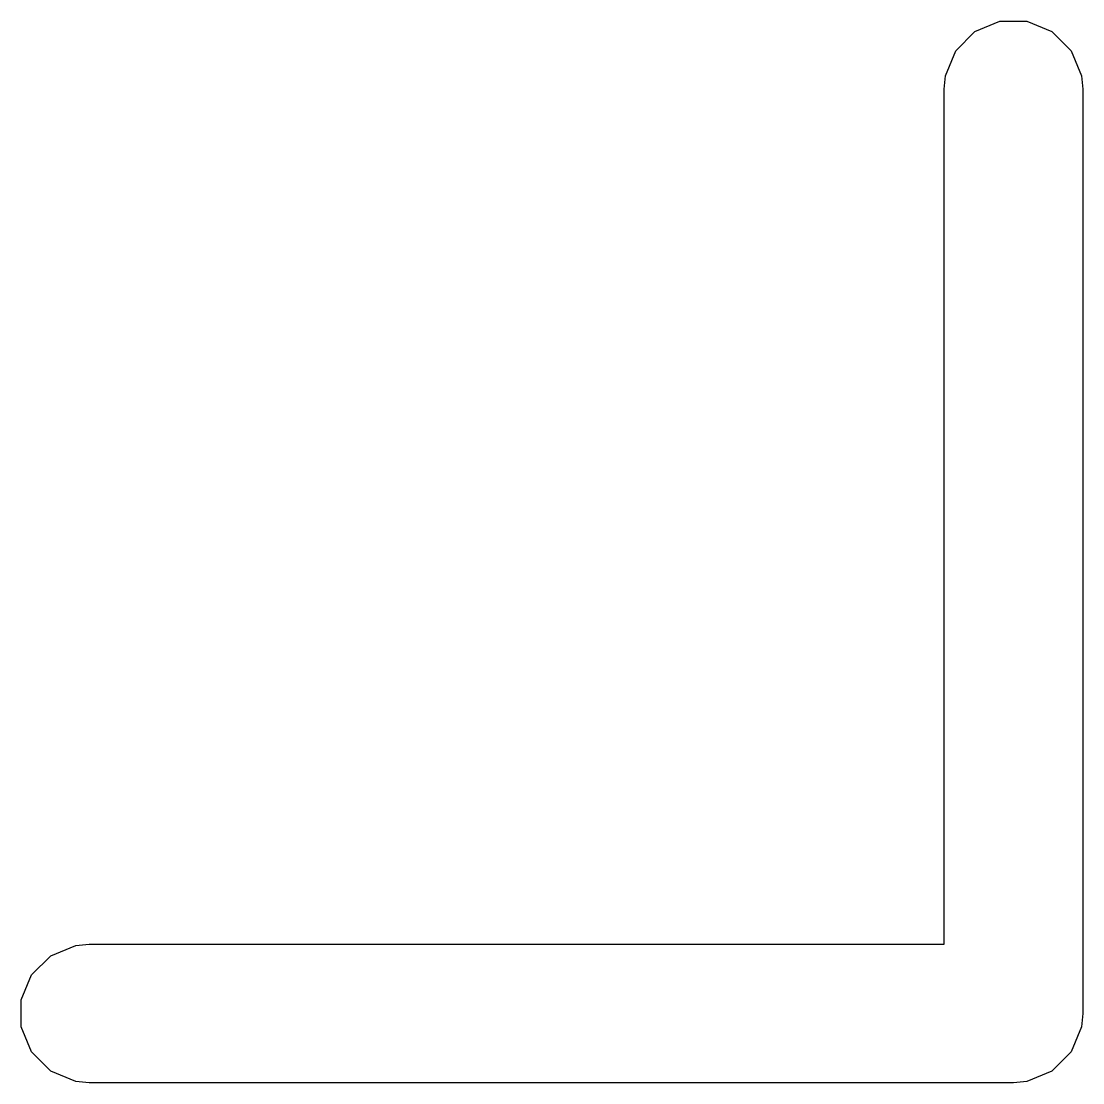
# Model space of a CAD drawing. Extents: x 112 to 210.1, y -77.1 to -34.2.
# Drawn here: x 185.426 to 186.575, y -77.075 to -75.926 of the extents above; entities that cross this region are included whole.
import ezdxf

# ---------------------------------------------------------------- set-up
doc = ezdxf.new("R2010")
doc.units = 0
doc.layers.add('BLACK', color=7, linetype='CONTINUOUS')

msp = doc.modelspace()

# ---------------------------------------------------------------- linework, layer by layer
at = {"layer": 'BLACK', "linetype": 'CONTINUOUS'}
for p, q in [((186.458332, -75.93764), (186.485368, -75.926441)), ((186.485368, -75.926441), (186.514632, -75.926441)), ((186.514632, -75.926441), (186.541668, -75.93764)), ((186.43764, -75.958332), (186.458332, -75.93764)), ((186.541668, -75.93764), (186.56236, -75.958332)), ((186.426441, -75.985368), (186.43764, -75.958332)), ((186.56236, -75.958332), (186.573559, -75.985368)), ((186.425, -76), (186.426441, -75.985368)), ((186.573559, -75.985368), (186.575, -76)), ((186.425, -76.925), (186.425, -76)), ((186.575, -76), (186.575, -77)), ((185.458332, -76.93764), (185.485368, -76.926441)), ((185.485368, -76.926441), (185.5, -76.925)), ((185.5, -76.925), (186.425, -76.925)), ((185.43764, -76.958332), (185.458332, -76.93764)), ((185.426441, -76.985368), (185.43764, -76.958332)), ((185.426441, -77.014632), (185.426441, -76.985368)), ((186.575, -77), (186.573559, -77.014632)), ((185.43764, -77.041668), (185.426441, -77.014632)), ((186.573559, -77.014632), (186.56236, -77.041668)), ((185.458332, -77.06236), (185.43764, -77.041668)), ((186.56236, -77.041668), (186.541668, -77.06236)), ((185.485368, -77.073559), (185.458332, -77.06236)), ((186.541668, -77.06236), (186.514632, -77.073559)), ((185.5, -77.075), (185.485368, -77.073559)), ((186.5, -77.075), (185.5, -77.075)), ((186.514632, -77.073559), (186.5, -77.075))]:
    msp.add_line(p, q, dxfattribs=at)

doc.saveas('drawing.dxf')
